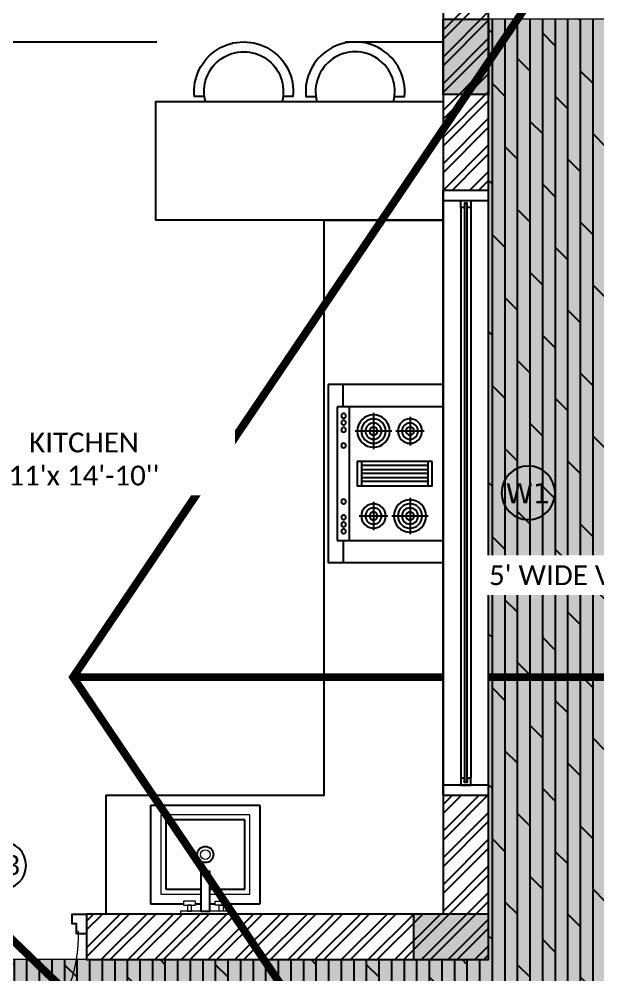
# Model space of a CAD drawing. Header units: millimetres. Extents: x -3567 to 83618, y -21481 to 19784.
# Drawn here: x 9750 to 12671, y -77 to 4745 of the extents above; entities that cross this region are included whole.
import ezdxf
from ezdxf.enums import TextEntityAlignment as Align

# ---------------------------------------------------------------- set-up
doc = ezdxf.new("R2010")
doc.units = ezdxf.units.MM
doc.header["$LTSCALE"] = 150
doc.set_wipeout_variables(frame=1)
doc.linetypes.add('DASHED', pattern=[19.05, 12.7, -6.35])
for name, color, linetype in [('ad-Column', 3, 'Continuous'), ('ad-Column Hatch', 125, 'Continuous'), ('ad-Door', 11, 'Continuous'), ('ad-Elevation 10', 8, 'Continuous'), ('ad-Furniture', 8, 'Continuous'), ('ad-Glass Sectionline', 140, 'Continuous'), ('ad-Text main', 7, 'Continuous'), ('ad-Text Main_Door&window Label', 7, 'Continuous'), ('ad-Wall', 240, 'Continuous'), ('ad-Wall hatch', 8, 'Continuous')]:
    doc.layers.add(name, color=color, linetype=linetype)
for name, color, linetype, true_color in [('ad-Primary Roof', 5, 'Continuous', 0x0000ff), ('ad-Secondary Roof', 6, 'Continuous', 0xff00ff), ('ad-Verandah', 7, 'Continuous', 0xa57c52)]:
    doc.layers.add(name, color=color, linetype=linetype, true_color=true_color)
doc.styles.add('6 U T S R N_Typical Floor Plan$0$3BHK-E(NB)$0$grid_text', font='verdana.ttf', dxfattribs={"width": 0.9})
doc.styles.add('New Text Style', font='arial.ttf', dxfattribs={"height": 100})
doc.styles.get("Standard").update_dxf_attribs({"font": 'calibril.ttf'})

# ---------------------------------------------------------------- blocks, each defined once
blk = doc.blocks.new('6 U T S R N_Typical Floor Plan$0$ad_Window Tag')
blk.add_circle((0, 0), 150)
at = {"style": '6 U T S R N_Typical Floor Plan$0$3BHK-E(NB)$0$grid_text', "width": 0.9}
blk.add_attdef('D1', text='', height=125, dxfattribs=at).set_placement((0, 0), align=Align.MIDDLE_CENTER)
blk = doc.blocks.new('zw$3849')
at = {"layer": 'ad-Text Main_Door&window Label'}
ref = blk.add_blockref('6 U T S R N_Typical Floor Plan$0$ad_Window Tag', (12320, 2355), dxfattribs=dict(at, xscale=-0.9, yscale=0.9, zscale=0.9))
ref.add_attrib('D1', 'W1', dxfattribs={"height": 101.25, "rotation": 1800, "style": '6 U T S R N_Typical Floor Plan$0$3BHK-E(NB)$0$grid_text'}).set_placement((12319, 2352.9), align=Align.MIDDLE_CENTER)
at = {"layer": 'ad-Text main', "char_height": 100, "width": 1424.195, "attachment_point": 5, "bg_fill": 2}
for s, insert in [("KITCHEN\\P11'x 14'-10''", (10077.5, 2525.1)), ("\\pxqj;5' WIDE VERANDAH", (12834.1, 1938.9))]:
    blk.add_mtext(s, dxfattribs=dict(at, insert=insert))
blk = doc.blocks.new('*U159')
for p, q in [((-25, -127.8), (-25, -94.4)), ((-8.3, -111.1), (-41.7, -111.1)), ((-563.8, -513.3), (-548.9, -528.2)), ((-498.7, -578.5), (-513.6, -563.6))]:
    blk.add_line(p, q)
for points in [[(-800, -100), (-800, -50), (-778.6, -50), (-778.6, -35.7), (-778.6, 0), (-850, 0), (-850, -100)], [(-50, -100), (0, -100), (0, 0), (-71.4, 0), (-71.4, -35.7), (-71.4, -50), (-50, -50)], [(-50, -100), (-130.8, -180.8), (-166.2, -145.5), (-85.4, -64.6)], [(-130.8, -180.8), (-499.5, -549.5), (-534.9, -514.2), (-166.2, -145.5)], [(-580.3, -630.3), (-499.5, -549.5), (-534.9, -514.2), (-615.7, -595)]]:
    blk.add_lwpolyline(points, close=True)
for points in [[(-560.7, -540), (-588.2, -512.5), (-525.4, -449.7), (-517.5, -457.6), (-574.5, -526.2)], [(-525.4, -575.4), (-497.9, -602.8), (-435.1, -540), (-442.9, -532.2), (-511.5, -589.2)]]:
    blk.add_lwpolyline(points)
blk.add_circle((-25, -111.1), 11.1)
at = {"color": 8, "linetype": 'DASHED', "lineweight": 0}
blk.add_arc((-66, -108.5), 741.9, 178.1881, 271.8119, dxfattribs=at)
at = {"layer": 'ad-Text Main_Door&window Label'}
blk.add_line((-425, 125), (-425, -230), dxfattribs=at)
blk.add_circle((-425.3, 245), 120, dxfattribs=at)
at = {"layer": 'ad-Text Main_Door&window Label', "style": 'New Text Style'}
blk.add_attdef('D1', text='', height=100, dxfattribs=at).set_placement((-425.3, 245), align=Align.MIDDLE_CENTER)
blk = doc.blocks.new('zw$4DB2')
blk.add_wipeout([(0, 3050), (0, 0), (-230, 0), (-230, 3050)]).dxf.layer = 'ad-Elevation 10'
at = {"layer": 'ad-Elevation 10'}
for points in [[(-230, 3000), (0, 3000), (0, 3050), (-230, 3050)], [(-122, 2965), (-140, 2965), (-140, 3000), (-90, 3000), (-90, 2965), (-108, 2965), (-108, 2987), (-122, 2987)], [(-230, 50), (-230, 0), (0, 0), (0, 50)], [(-122, 85), (-140, 85), (-140, 50), (-90, 50), (-90, 85), (-108, 85), (-108, 63), (-122, 63)]]:
    blk.add_lwpolyline(points, close=True, dxfattribs=at)
for points in [[(-230, 0), (-230, 3050)], [(0, 0), (0, 3050)]]:
    blk.add_lwpolyline(points, dxfattribs=at)
at = {"layer": 'ad-Glass Sectionline'}
for points in [[(-140, 2965), (-140, 85)], [(-90, 2965), (-90, 85)]]:
    blk.add_lwpolyline(points, dxfattribs=at)
blk.add_lwpolyline([(-110, 2982.5), (-110, 65), (-120, 65), (-120, 2982.5)], close=True, dxfattribs=at)
blk = doc.blocks.new('zw$42B5')
at = {"layer": 'ad-Wall hatch', "transparency": 33554610}
h = blk.add_hatch(dxfattribs=at)
h.set_pattern_fill('ANSI32', color=256, scale=10)
h.set_pattern_definition([(45, (411299.33, 102900.03), (-67.35192, 67.35192), []), (45, (411344.235, 102900.03), (-67.35192, 67.35192), [])])
h.paths.add_polyline_path([(12120, 0), (12120, 9020), (11890, 9020), (11890, 230), (10090, 230), (10090, 0)])
at = {"layer": 'ad-Door', "ltscale": 5}
ref = blk.add_blockref('*U159', (9240, 230), dxfattribs=dict(at, xscale=-1, rotation=359.9999999999999))
ref.add_attrib('D1', 'D3', dxfattribs={"layer": 'ad-Text Main_Door&window Label', "height": 100, "rotation": 360, "style": 'New Text Style'}).set_placement((9665.3, 476.8), align=Align.MIDDLE_CENTER)
at = {"rotation": 359.9999999999999}
blk.add_blockref('zw$4DB2', (12120, 830), dxfattribs=at)
at = {"layer": 'ad-Wall'}
blk.add_lwpolyline([(12120, 0), (12120, 9020), (11890, 9020), (11890, 230), (10090, 230), (10090, 0)], close=True, dxfattribs=at)
blk = doc.blocks.new('1625E_Roof Plan')
at = {"layer": 'ad-Primary Roof', "linetype": 'DASHED', "ltscale": 2, "const_width": 40}
blk.add_lwpolyline([(12570, -2645), (2380, -2645), (7475, 2255)], close=True, dxfattribs=at)
at = {"layer": 'ad-Secondary Roof', "linetype": 'DASHED', "ltscale": 2, "const_width": 40}
blk.add_lwpolyline([(12570, 5195), (10022.5, 1425), (12570, -2345), (13950, -2345), (13950, 5195)], close=True, dxfattribs=at)
blk.add_lwpolyline([(10022.5, 1425), (13188.8, 1425)], dxfattribs=at)
blk = doc.blocks.new('zw$6AA0')
at = {"layer": 'ad-Column Hatch', "transparency": 33554687}
h = blk.add_hatch(color=256, dxfattribs=at)
h.dxf.hatch_style = 1
h.paths.add_polyline_path([(0, -230), (380, -230), (380, 0), (0, 0)])
at = {"layer": 'ad-Column'}
blk.add_lwpolyline([(0, -230), (380, -230), (380, 0), (0, 0)], close=True, dxfattribs=at)
blk = doc.blocks.new('1625E_Columns')
at = {"layer": 'ad-Column', "xscale": -1, "rotation": 90}
blk.add_blockref('zw$6AA0', (11890, 4745), dxfattribs=at)
at = {"layer": 'ad-Column', "rotation": 179.9999999999997}
blk.add_blockref('zw$6AA0', (12120, 0), dxfattribs=at)
blk = doc.blocks.new('A$Cf0280c0a')
at = {"layer": 'ad-Furniture'}
for p, q in [((-0.4498, 0), (0.4498, 0)), ((-0.4498, -0.58), (-0.4498, 0)), ((-0.337, -0.0447), (0.337, -0.0447)), ((-0.337, -0.58), (-0.337, -0.0447)), ((0.337, -0.0447), (0.337, -0.58)), ((0.4498, -0.58), (0.4498, 0)), ((-0.337, -0.0754), (-0.4498, -0.0754)), ((0.337, -0.0754), (0.4498, -0.0754)), ((-0.337, -0.1061), (0.337, -0.1061)), ((-0.2142, -0.3207), (-0.2142, -0.137)), ((-0.0614, -0.1674), (0.0614, -0.1674)), ((-0.0409, -0.5039), (-0.0409, -0.1674)), ((-0.0205, -0.1674), (-0.0205, -0.5039)), ((0, -0.5039), (0, -0.1674)), ((0.0205, -0.1674), (0.0205, -0.5039)), ((0.0409, -0.5039), (0.0409, -0.1674)), ((0.2142, -0.3007), (0.2142, -0.157)), ((-0.3061, -0.2288), (-0.1223, -0.2288)), ((0.1423, -0.2288), (0.2861, -0.2288)), ((0.2142, -0.5049), (0.2142, -0.3212)), ((-0.2142, -0.4849), (-0.2142, -0.3412)), ((-0.2861, -0.413), (-0.1423, -0.413)), ((0.1223, -0.413), (0.3061, -0.413)), ((0.0614, -0.5039), (-0.0614, -0.5039)), ((-0.4498, -0.6), (-0.4498, -0.58)), ((0.4498, -0.58), (-0.4498, -0.58)), ((0.4498, -0.6), (-0.4498, -0.6)), ((0.4498, -0.6), (0.4498, -0.58))]:
    blk.add_line(p, q, dxfattribs=at)
blk.add_lwpolyline([(-0.0614, -0.5244), (-0.0614, -0.147), (0.0614, -0.147), (0.0614, -0.5244)], close=True, dxfattribs=at)
for centre, radius in [((-0.2916, -0.0777), 0.0116), ((-0.2569, -0.0777), 0.0116), ((-0.2208, -0.0777), 0.0116), ((-0.1413, -0.0777), 0.0116), ((0.1413, -0.0777), 0.0116), ((0.2208, -0.0777), 0.0116), ((0.2569, -0.0777), 0.0116), ((0.2916, -0.0777), 0.0116), ((-0.2142, -0.2288), 0.0819), ((-0.2142, -0.2288), 0.0614), ((-0.2142, -0.2288), 0.0409), ((0.2142, -0.2288), 0.0614), ((0.2142, -0.2288), 0.0409), ((-0.2142, -0.2288), 0.0205), ((0.2142, -0.2288), 0.0205), ((0.2142, -0.413), 0.0819), ((-0.2142, -0.413), 0.0614), ((-0.2142, -0.413), 0.0409), ((0.2142, -0.413), 0.0614), ((0.2142, -0.413), 0.0409), ((-0.2142, -0.413), 0.0205), ((0.2142, -0.413), 0.0205)]:
    blk.add_circle(centre, radius, dxfattribs=at)
blk = doc.blocks.new('3BHK+_A$0$ad_Sink')
for p, q in [((-550, 275), (-50, 275)), ((-550, -275), (-550, 275)), ((-50, 275), (-50, 110)), ((-125, 200), (-475, 200)), ((-475, 200), (-475, -200)), ((-125, 22.5), (-125, 200)), ((-50, 50), (-50, 22.5)), ((-125, -200), (-125, -22.5)), ((-50, -22.5), (-50, -50)), ((-50, -110), (-50, -275)), ((-475, -200), (-125, -200)), ((-50, -275), (-550, -275))]:
    blk.add_line(p, q)
at = {"lineweight": 9}
for p, q in [((-100, 225), (-500, 225)), ((-500, 225), (-500, -225)), ((-100, 22.5), (-100, 225)), ((-100, -225), (-100, -22.5)), ((-500, -225), (-100, -225))]:
    blk.add_line(p, q, dxfattribs=at)
for points in [[(-45, 110), (-45, 50), (-65, 50), (-65, 110)], [(0, -125), (0, 125), (-15, 125), (-15, -125)], [(-15, 90), (-15, 70), (-45, 70), (-45, 90)], [(-45, -110), (-45, -50), (-65, -50), (-65, -110)], [(-15, -90), (-15, -70), (-45, -70), (-45, -90)]]:
    blk.add_lwpolyline(points, close=True, dxfattribs=at)
blk.add_lwpolyline([(-15, 22.5), (-215, 22.5), (-215, -22.5), (-15, -22.5)], close=True)
blk.add_ellipse((-300, 0), major_axis=(28.7, -28.7), ratio=1, start_param=-0.7853985429507528, end_param=5.497786764228833)
at = {"lineweight": 5}
blk.add_ellipse((-300, 0), major_axis=(17.1, -17.1), ratio=1, start_param=-0.7853985429410391, end_param=5.497786764238548, dxfattribs=at)
blk = doc.blocks.new('zw$54AD')
blk.add_lwpolyline([(4.8, 25), (55.1, 25, 1.105542), (-442.4, 25), (-392.1, 25)], format="xyb")
blk.add_arc((-193.6, 50), 200, 345.5225, 194.4775)
blk = doc.blocks.new('zw$2927')
at = {"layer": 'ad-Furniture', "linetype": 'DASHED'}
blk.add_lwpolyline([(-3580, -8990), (-230, -8990)], dxfattribs=at)
at = {"layer": 'ad-Furniture'}
for points in [[(-230, -9290), (-230, -9890), (-1680, -9890), (-1680, -9290)], [(-830, -9890), (-230, -9890), (-230, -13390), (-1930, -13390), (-1930, -12790), (-830, -12790)]]:
    blk.add_lwpolyline(points, close=True, dxfattribs=at)
at = {"layer": 'ad-Furniture', "xscale": -1}
blk.add_blockref('zw$54AD', (-1430, -9290), dxfattribs=at)
at = {"layer": 'ad-Furniture'}
blk.add_blockref('zw$54AD', (-480, -9290), dxfattribs=at)
at = {"layer": 'ad-Furniture', "xscale": -1000, "yscale": 1000, "zscale": 1000, "rotation": 89.99999999999977}
blk.add_blockref('A$Cf0280c0a', (-810, -11167.7), dxfattribs=at)
at = {"layer": 'ad-Furniture', "rotation": 270}
blk.add_blockref('3BHK+_A$0$ad_Sink', (-1430, -13390), dxfattribs=at)
blk = doc.blocks.new('zw$3055')
at = {"layer": 'ad-Verandah', "transparency": 33554559}
h = blk.add_hatch(color=256, dxfattribs=at)
h.dxf.hatch_style = 1
h.paths.add_polyline_path([(13640, -8875), (12120, -8875), (12120, -13620), (6200, -13620), (6200, -15670), (13640, -15670)])
at = {"layer": 'ad-Verandah', "transparency": 33554687}
h = blk.add_hatch(dxfattribs=at)
h.set_pattern_fill('DOLMIT', color=256, scale=10, angle=90)
h.set_pattern_definition([(90, (-1084315.54, 661200.024), (-63.5, 5e-14), []), (135, (-1084315.54, 661200.02), (-126.999913, -126.999913), [89.80256, -179.605122])])
h.paths.add_polyline_path([(13640, -8875), (12120, -8875), (12120, -13620), (6200, -13620), (6200, -15670), (13640, -15670)])
at = {"layer": 'ad-Verandah', "lineweight": 9}
blk.add_lwpolyline([(13640, -8875), (12120, -8875), (12120, -13620), (6200, -13620), (6200, -15670), (13640, -15670)], close=True, dxfattribs=at)
blk = doc.blocks.new('1625_East Villa')
at = {"layer": 'ad-Verandah', "rotation": 360}
blk.add_blockref('zw$3055', (0, 13620), dxfattribs=at)
blk.add_blockref('1625E_Roof Plan', (0, 0))
blk.add_blockref('1625E_Columns', (0, 0))
at = {"layer": 'ad-Furniture', "rotation": 360}
blk.add_blockref('zw$2927', (12120, 13620), dxfattribs=at)
at = {"layer": 'ad-Wall'}
blk.add_blockref('zw$42B5', (0, 0), dxfattribs=at)
at = {"layer": 'ad-Text main'}
blk.add_blockref('zw$3849', (0, 0), dxfattribs=at)

msp = doc.modelspace()

# ---------------------------------------------------------------- block references
msp.add_blockref('1625_East Villa', (0, 0))

doc.saveas('drawing.dxf')
